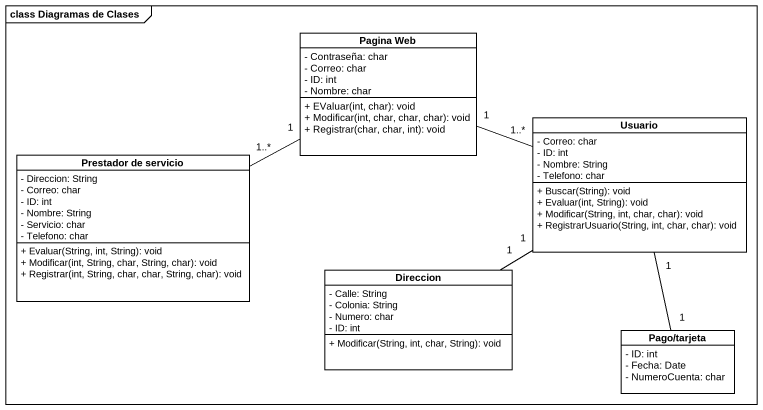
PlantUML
@startuml
mainframe class Diagramas de Clases
hide circle
hide empty members
skinparam classAttributeIconSize 0
class "Pagina Web" as Pagina_Web {
  - Contraseña: char
  - Correo: char
  - ID: int
  - Nombre: char
  + EValuar(int, char): void
  + Modificar(int, char, char, char): void
  + Registrar(char, char, int): void
}
class Usuario {
  - Correo: char
  - ID: int
  - Nombre: String
  - Telefono: char
  + Buscar(String): void
  + Evaluar(int, String): void
  + Modificar(String, int, char, char): void
  + RegistrarUsuario(String, int, char, char): void
}
class "Prestador de servicio" as Prestador_de_servicio {
  - Direccion: String
  - Correo: char
  - ID: int
  - Nombre: String
  - Servicio: char
  - Telefono: char
  + Evaluar(String, int, String): void
  + Modificar(int, String, char, String, char): void
  + Registrar(int, String, char, char, String, char): void
}
class Direccion {
  - Calle: String
  - Colonia: String
  - Numero: char
  - ID: int
  + Modificar(String, int, char, String): void
}
class "Pago/tarjeta" as Pago_tarjeta {
  - ID: int
  - Fecha: Date
  - NumeroCuenta: char
}
Pagina_Web "1" -right- "1..*" Usuario
Prestador_de_servicio "1..*" -right- "1" Pagina_Web
Direccion "1" -up- "1" Usuario
Pago_tarjeta "1" -up- "1" Usuario
@enduml
